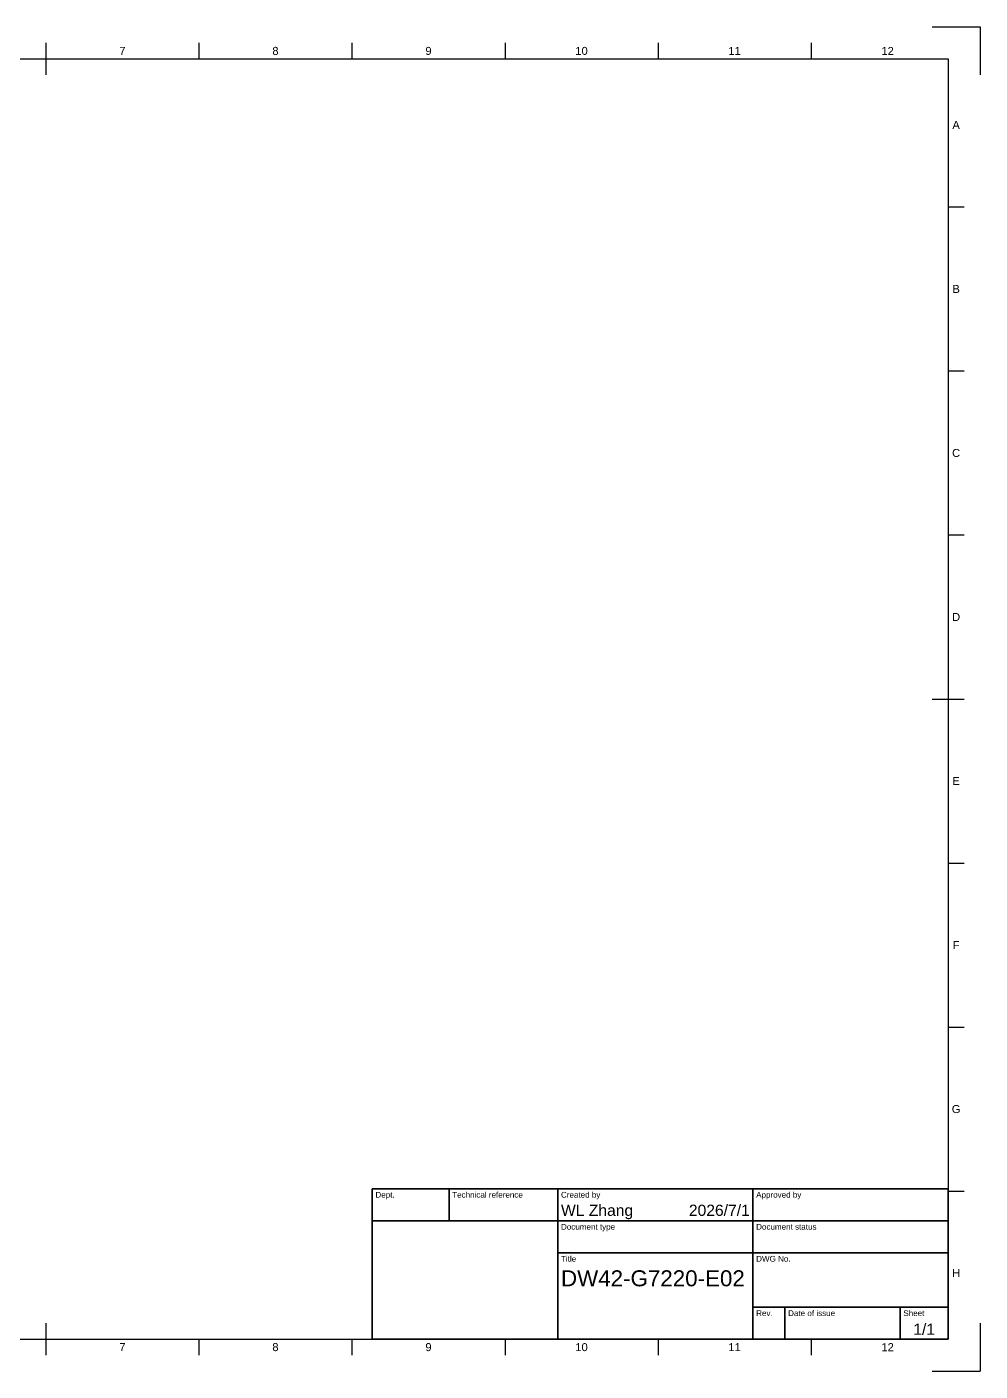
# Model space of a CAD drawing. Header units: millimetres. Extents: x 0 to 594, y 0 to 420.
# Drawn here: x 296.1 to 594, y 0 to 420 of the extents above; entities that cross this region are included whole.
import ezdxf
from ezdxf.enums import TextEntityAlignment as Align

# ---------------------------------------------------------------- set-up
doc = ezdxf.new("R2010")
doc.units = ezdxf.units.MM
doc.header["$LTSCALE"] = 0.75
doc.layers.add('BORDER', color=7, linetype='Continuous', lineweight=25)
doc.layers.add('TITLEBLOCK', color=7, linetype='Continuous', lineweight=35)
doc.styles.add('FusionTitle', font='arial.ttf')

# ---------------------------------------------------------------- blocks, each defined once
blk = doc.blocks.new('ISO_A2_SHEET')
at = {"layer": 'BORDER'}
for p, q in [((302, 415), (302, 405)), ((349.8333, 415), (349.8333, 410)), ((397.6666, 415), (397.6666, 410)), ((445.4999, 415), (445.4999, 410)), ((493.3332, 415), (493.3332, 410)), ((541.1665, 415), (541.1665, 410)), ((20, 410), (584, 410)), ((584, 410), (584, 10)), ((584, 363.75), (589, 363.75)), ((584, 312.5), (589, 312.5)), ((584, 261.25), (589, 261.25)), ((579, 210), (589, 210)), ((584, 158.75), (589, 158.75)), ((584, 107.5), (589, 107.5)), ((584, 56.25), (589, 56.25)), ((302, 15), (302, 5)), ((20, 10), (584, 10)), ((349.8333, 10), (349.8333, 5)), ((397.6666, 10), (397.6666, 5)), ((445.4999, 10), (445.4999, 5)), ((493.3332, 10), (493.3332, 5)), ((541.1665, 10), (541.1665, 5))]:
    blk.add_line(p, q, dxfattribs=at)
at = {"layer": 'Defpoints'}
for p, q in [((579, 420), (594, 420)), ((594, 420), (594, 405)), ((594, 15), (594, 0)), ((579, 0), (594, 0))]:
    blk.add_line(p, q, dxfattribs=at)
at = {"layer": 'BORDER', "style": 'FusionTitle'}
for s, p in [('7', (325.91665, 412.5)), ('8', (373.74995, 412.5)), ('9', (421.58325, 412.5)), ('10', (469.41655, 412.5)), ('11', (517.24985, 412.5)), ('12', (565.08315, 412.5)), ('A', (586.5, 389.375)), ('B', (586.5, 338.125)), ('C', (586.5, 286.875)), ('D', (586.5, 235.625)), ('E', (586.5, 184.375)), ('F', (586.5, 133.125)), ('G', (586.5, 81.875)), ('H', (586.5, 30.625)), ('7', (325.91665, 7.5)), ('8', (373.74995, 7.5)), ('9', (421.58325, 7.5)), ('10', (469.41655, 7.5)), ('11', (517.24985, 7.5)), ('12', (565.08315, 7.5))]:
    blk.add_text(s, height=2.5, dxfattribs=at).set_placement(p, align=Align.MIDDLE)
blk = doc.blocks.new('ISO_TITLEBLOCK')
at = {"layer": 'TITLEBLOCK'}
for p, q in [((0, 47), (-180, 47)), ((-180, 47), (-180, 0)), ((-156, 37), (-156, 47)), ((-122, 0), (-122, 47)), ((-61, 0), (-61, 47)), ((0, 0), (0, 47)), ((-180, 37), (0, 37)), ((-122, 27), (0, 27)), ((-61, 10), (0, 10)), ((-51, 0), (-51, 10)), ((-15, 0), (-15, 10)), ((-180, 0), (0, 0))]:
    blk.add_line(p, q, dxfattribs=at)
at = {"layer": 'TITLEBLOCK', "style": 'FusionTitle'}
for s, p in [('Dept.', (-179, 46)), ('Technical reference', (-155, 46)), ('Created by', (-121, 46)), ('Approved by', (-60, 46)), ('Document type', (-121, 36)), ('Document status', (-60, 36)), ('Title', (-121, 26)), ('DWG No.', (-60, 26)), ('Rev.', (-60, 9)), ('Date of issue', (-50, 9)), ('Sheet', (-14, 9))]:
    blk.add_text(s, height=1.8, dxfattribs=at).set_placement(p, align=Align.TOP_LEFT)
for tag, height, p in [('DEPT', 3.5, (-179, 42)), ('TECHNICAL_REFERENCE', 3.5, (-155, 42)), ('CREATED_BY', 3.5, (-121, 42)), ('APPROVED_BY', 3.5, (-60, 42)), ('DOCUMENT_TYPE', 3.5, (-121, 32)), ('DOCUMENT_STATUS', 3.5, (-60, 32)), ('TITLE_1', 5, (-121, 21.5)), ('TITLE_2', 5, (-121, 14)), ('TITLE_3', 5, (-121, 6.5)), ('DATE_OF_ISSUE', 3.5, (-50, 5))]:
    blk.add_attdef(tag, text='', height=height, dxfattribs=at).set_placement(p, align=Align.TOP_LEFT)
for tag, p in [('CREATED_DATE', (-62, 42)), ('APPROVED_DATE', (-0.99, 42))]:
    blk.add_attdef(tag, text='', height=3.5, dxfattribs=at).set_placement(p, align=Align.TOP_RIGHT)
for tag, height, p in [('DRAWING_NUMBER', 5, (-30.5, 19.75)), ('REV', 3.5, (-56, 4.85)), ('SHEET', 3.5, (-7.5, 4.85))]:
    blk.add_attdef(tag, text='', height=height, dxfattribs=at).set_placement(p, align=Align.TOP_CENTER)

msp = doc.modelspace()

# ---------------------------------------------------------------- block references
at = {"layer": 'BORDER'}
msp.add_blockref('ISO_A2_SHEET', (0, 0), dxfattribs=at)
at = {"layer": 'TITLEBLOCK'}
msp.add_blockref('ISO_TITLEBLOCK', (584, 10), dxfattribs=at).add_auto_attribs({'CREATED_DATE': '2026/7/1', 'SHEET': '1/1', 'TITLE_1': 'DW42-G7220-E02', 'CREATED_BY': 'WL Zhang'})

doc.saveas('drawing.dxf')
